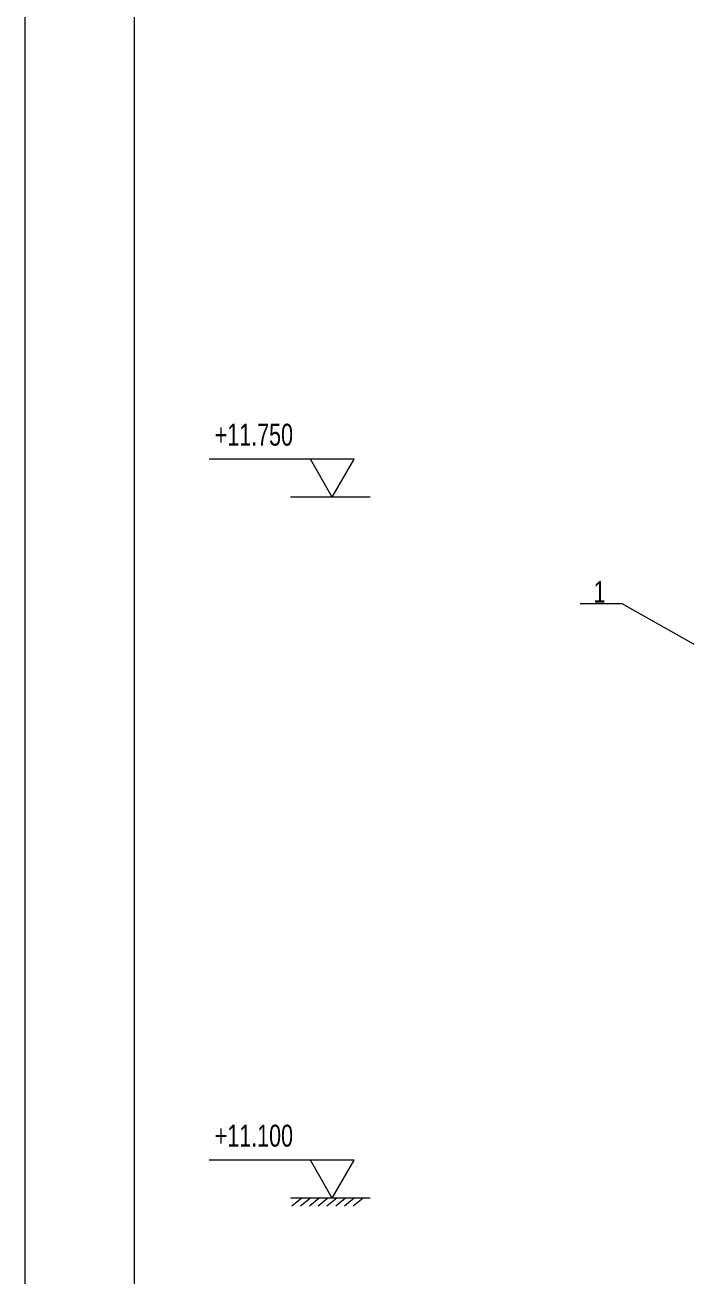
# Model space of a CAD drawing. Header units: millimetres. Extents: x -994 to 3211, y 1613 to 7558.
# Drawn here: x -994 to -240, y 2584 to 4010 of the extents above; entities that cross this region are included whole.
import ezdxf

# ---------------------------------------------------------------- set-up
doc = ezdxf.new("R2010")
doc.units = ezdxf.units.MM
doc.header["$LTSCALE"] = 10
doc.layers.add('标注', color=7, linetype='Continuous', lineweight=18)
doc.layers.add('细实线', color=7, linetype='Continuous', lineweight=18)
doc.styles.add('HGCAD', font='HGCAD.SHX', dxfattribs={"width": 0.75, "bigfont": 'HZTXT.SHX'})

# ---------------------------------------------------------------- blocks, each defined once
blk = doc.blocks.new('HGCAD#HGTFTK~A0Z~HGCAD图框')
at = {"layer": '细实线', "color": 7}
blk.add_lwpolyline([(10, -10), (-831, -10), (-831, 1179), (10, 1179)], close=True, dxfattribs=at)
at = {"layer": '细实线', "color": 2}
blk.add_lwpolyline([(0, 0), (-806, 0), (-806, 1169), (0, 1169)], close=True, dxfattribs=at)

msp = doc.modelspace()

# ---------------------------------------------------------------- linework, layer by layer
at = {"layer": '标注', "ltscale": 5}
for p, q in [((-618.47, 3514.93), (-784.09, 3514.93)), ((-643.47, 3471.63), (-668.47, 3514.93)), ((-643.47, 3471.63), (-618.47, 3514.93)), ((-600.32, 3471.63), (-691.27, 3471.63)), ((-312.88, 3349.68), (-360.84, 3349.68)), ((47.35, 3146.3), (-312.88, 3349.68)), ((-618.47, 2714.93), (-784.09, 2714.93)), ((-643.47, 2671.63), (-668.47, 2714.93)), ((-643.47, 2671.63), (-618.47, 2714.93)), ((-600.32, 2671.63), (-691.27, 2671.63)), ((-678.42, 2671.63), (-689.6, 2662.18)), ((-668.42, 2671.63), (-679.6, 2662.18)), ((-658.42, 2671.63), (-669.6, 2662.18)), ((-658.42, 2671.63), (-669.6, 2662.18)), ((-648.42, 2671.63), (-659.6, 2662.18)), ((-638.42, 2671.63), (-649.6, 2662.18)), ((-628.42, 2671.63), (-639.6, 2662.18)), ((-618.42, 2671.63), (-629.6, 2662.18)), ((-608.42, 2671.63), (-619.6, 2662.18))]:
    msp.add_line(p, q, dxfattribs=at)

# ---------------------------------------------------------------- block references
at = {"ltscale": 5, "xscale": 5, "yscale": 5, "zscale": 5}
msp.add_blockref('HGCAD#HGTFTK~A0Z~HGCAD图框', (3160.86, 1662.68), dxfattribs=at)

# ---------------------------------------------------------------- texts
at = {"layer": '标注', "ltscale": 5, "char_height": 25, "attachment_point": 1, "style": 'HGCAD'}
for s, insert, width in [('+11.750', (-777.66, 3555.3), 204.162), ('\\pi35.627;1', (-381.04, 3375.91), 74.8588), ('+11.100', (-777.66, 2755.3), 204.162)]:
    msp.add_mtext(s, dxfattribs=dict(at, insert=insert, width=width))

doc.saveas('drawing.dxf')
